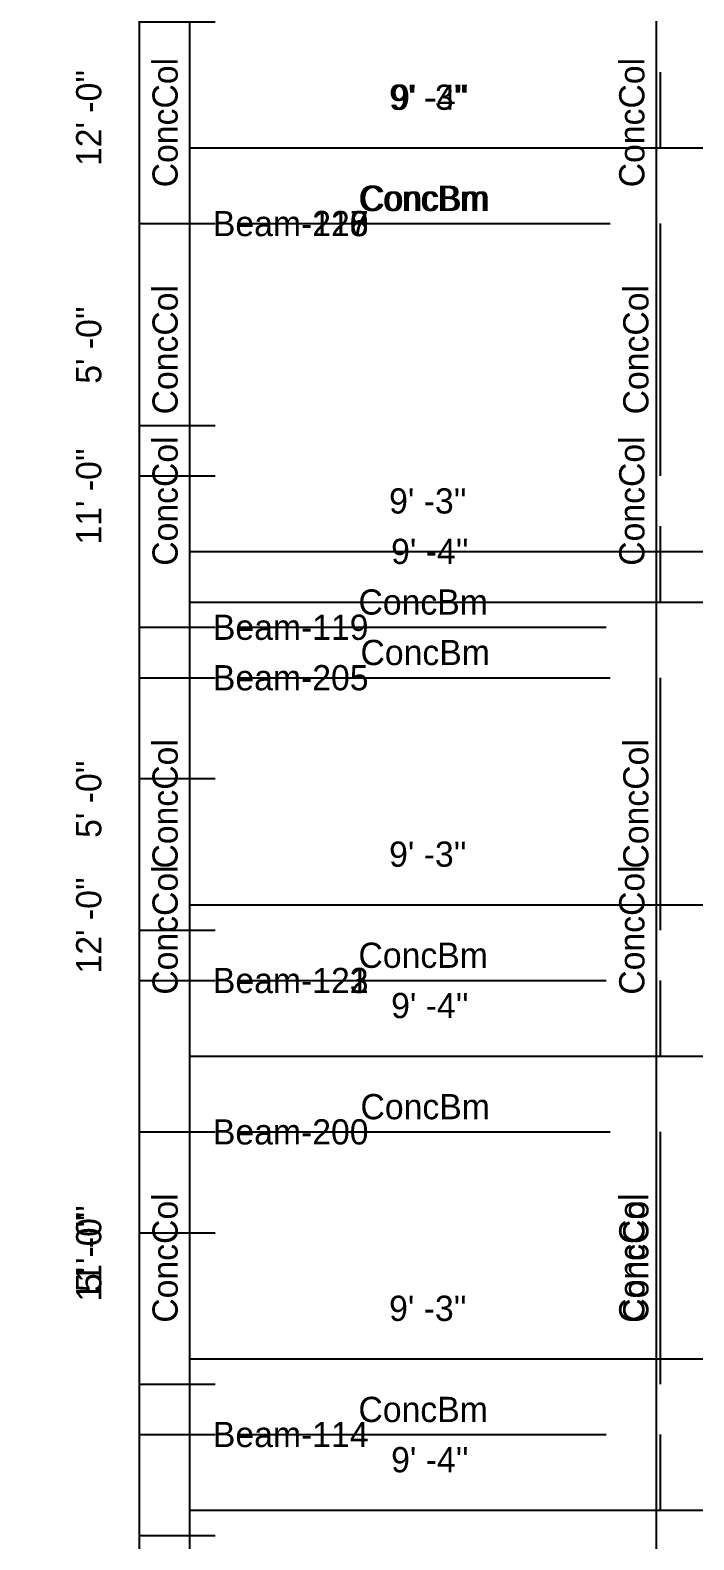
# Model space of a CAD drawing. Extents: x -38 to 2998, y -195 to 11529.
# Drawn here: x -38 to 119.9, y 4007 to 4366 of the extents above; entities that cross this region are included whole.
import ezdxf
from ezdxf.enums import TextEntityAlignment as Align

# ---------------------------------------------------------------- set-up
doc = ezdxf.new("R2010")
doc.units = 0
doc.header["$MEASUREMENT"] = 0
doc.layers.get('0').update_dxf_attribs({"linetype": 'CONTINUOUS'})
for name, color, linetype in [('CENTERLINES', 7, 'CONTINUOUS'), ('DIMENSIONS', 4, 'CONTINUOUS'), ('TEXT', 5, 'CONTINUOUS')]:
    doc.layers.add(name, color=color, linetype=linetype)
doc.dimstyles.get("Standard").update_dxf_attribs({"dimtxt": 0.18, "dimasz": 0.18, "dimexe": 0.18, "dimexo": 0.0625, "dimgap": 0.09, "dimtad": 0, "dimtih": 1, "dimtoh": 1, "dimdec": 4, "dimzin": 0, "dimtxsty": 'STANDARD', "dimcen": 0.09, "dimazin": 3, "dimtfac": 1, "dimtdec": 4, "dimtofl": 0, "dimtmove": 0, "dimatfit": 3, "dimtolj": 1, "dimtzin": 0})

# ---------------------------------------------------------------- blocks, each defined once
blk = doc.blocks.new('*D7857')
at = {"color": 1, "linetype": 'BYBLOCK'}
for points in [[(-8.29, 4028.29), (-7.23, 4027.23), (-16.77, 4036.77), (-15.71, 4035.71)], [(-8.29, 3884.29), (-7.23, 3883.23), (-16.77, 3892.77), (-15.71, 3891.71)]]:
    blk.add_solid(points, dxfattribs=at)
at = {"layer": 'DIMENSIONS', "color": 9, "linetype": 'BYBLOCK'}
for p, q in [((-12, 4032), (6, 4032)), ((-12, 3888), (6, 3888))]:
    blk.add_line(p, q, dxfattribs=at)
at = {"layer": 'DIMENSIONS', "color": 0, "linetype": 'BYBLOCK'}
blk.add_line((-12, 3888), (-12, 4032), dxfattribs=at)
at = {"layer": 'DIMENSIONS', "color": 0, "linetype": 'BYBLOCK', "insert": (-24, 3960), "char_height": 6, "attachment_point": 5, "rotation": 90}
blk.add_mtext("\\A1; 12' -0''", dxfattribs=at)
blk = doc.blocks.new('*D7858')
at = {"color": 1, "linetype": 'BYBLOCK'}
for points in [[(4.77, 4054.77), (3.71, 4053.71), (-3.71, 4046.29), (-4.77, 4045.23)], [(115.77, 4054.77), (114.71, 4053.71), (107.29, 4046.29), (106.23, 4045.23)]]:
    blk.add_solid(points, dxfattribs=at)
at = {"layer": 'DIMENSIONS', "color": 9, "linetype": 'BYBLOCK'}
for p, q in [((0, 4050), (0, 4068)), ((111, 4050), (111, 4068))]:
    blk.add_line(p, q, dxfattribs=at)
at = {"layer": 'DIMENSIONS', "color": 0, "linetype": 'BYBLOCK'}
blk.add_line((0, 4050), (111, 4050), dxfattribs=at)
at = {"layer": 'DIMENSIONS', "color": 0, "linetype": 'BYBLOCK', "insert": (55.5, 4062), "char_height": 6, "attachment_point": 5}
blk.add_mtext("\\A1; 9' -3''", dxfattribs=at)
blk = doc.blocks.new('*D7859')
at = {"color": 1, "linetype": 'BYBLOCK'}
for points in [[(115.77, 4054.77), (114.71, 4053.71), (107.29, 4046.29), (106.23, 4045.23)], [(244.77, 4054.77), (243.71, 4053.71), (236.29, 4046.29), (235.23, 4045.23)]]:
    blk.add_solid(points, dxfattribs=at)
at = {"layer": 'DIMENSIONS', "color": 9, "linetype": 'BYBLOCK'}
for p, q in [((111, 4050), (111, 4068)), ((240, 4050), (240, 4068))]:
    blk.add_line(p, q, dxfattribs=at)
at = {"layer": 'DIMENSIONS', "color": 0, "linetype": 'BYBLOCK'}
blk.add_line((111, 4050), (240, 4050), dxfattribs=at)
at = {"layer": 'DIMENSIONS', "color": 0, "linetype": 'BYBLOCK', "insert": (175.5, 4062), "char_height": 6, "attachment_point": 5}
blk.add_mtext("\\A1; 11' --3''", dxfattribs=at)
blk = doc.blocks.new('*D7861')
at = {"color": 1, "linetype": 'BYBLOCK'}
for points in [[(-8.29, 4220.29), (-7.23, 4219.23), (-16.77, 4228.77), (-15.71, 4227.71)], [(-8.29, 4076.29), (-7.23, 4075.23), (-16.77, 4084.77), (-15.71, 4083.71)]]:
    blk.add_solid(points, dxfattribs=at)
at = {"layer": 'DIMENSIONS', "color": 9, "linetype": 'BYBLOCK'}
for p, q in [((-12, 4224), (6, 4224)), ((-12, 4080), (6, 4080))]:
    blk.add_line(p, q, dxfattribs=at)
at = {"layer": 'DIMENSIONS', "color": 0, "linetype": 'BYBLOCK'}
blk.add_line((-12, 4080), (-12, 4224), dxfattribs=at)
at = {"layer": 'DIMENSIONS', "color": 0, "linetype": 'BYBLOCK', "insert": (-24, 4152), "char_height": 6, "attachment_point": 5, "rotation": 90}
blk.add_mtext("\\A1; 12' -0''", dxfattribs=at)
blk = doc.blocks.new('*D7862')
at = {"color": 1, "linetype": 'BYBLOCK'}
for points in [[(4.77, 4246.77), (3.71, 4245.71), (-3.71, 4238.29), (-4.77, 4237.23)], [(115.77, 4246.77), (114.71, 4245.71), (107.29, 4238.29), (106.23, 4237.23)]]:
    blk.add_solid(points, dxfattribs=at)
at = {"layer": 'DIMENSIONS', "color": 9, "linetype": 'BYBLOCK'}
for p, q in [((0, 4242), (0, 4260)), ((111, 4242), (111, 4260))]:
    blk.add_line(p, q, dxfattribs=at)
at = {"layer": 'DIMENSIONS', "color": 0, "linetype": 'BYBLOCK'}
blk.add_line((0, 4242), (111, 4242), dxfattribs=at)
at = {"layer": 'DIMENSIONS', "color": 0, "linetype": 'BYBLOCK', "insert": (55.5, 4254), "char_height": 6, "attachment_point": 5}
blk.add_mtext("\\A1; 9' -3''", dxfattribs=at)
blk = doc.blocks.new('*D7863')
at = {"color": 1, "linetype": 'BYBLOCK'}
for points in [[(115.77, 4246.77), (114.71, 4245.71), (107.29, 4238.29), (106.23, 4237.23)], [(244.77, 4246.77), (243.71, 4245.71), (236.29, 4238.29), (235.23, 4237.23)]]:
    blk.add_solid(points, dxfattribs=at)
at = {"layer": 'DIMENSIONS', "color": 9, "linetype": 'BYBLOCK'}
for p, q in [((111, 4242), (111, 4260)), ((240, 4242), (240, 4260))]:
    blk.add_line(p, q, dxfattribs=at)
at = {"layer": 'DIMENSIONS', "color": 0, "linetype": 'BYBLOCK'}
blk.add_line((111, 4242), (240, 4242), dxfattribs=at)
at = {"layer": 'DIMENSIONS', "color": 0, "linetype": 'BYBLOCK', "insert": (175.5, 4254), "char_height": 6, "attachment_point": 5}
blk.add_mtext("\\A1; 11' --3''", dxfattribs=at)
blk = doc.blocks.new('*D7865')
at = {"color": 1, "linetype": 'BYBLOCK'}
for points in [[(-8.29, 4412.29), (-7.23, 4411.23), (-16.77, 4420.77), (-15.71, 4419.71)], [(-8.29, 4268.29), (-7.23, 4267.23), (-16.77, 4276.77), (-15.71, 4275.71)]]:
    blk.add_solid(points, dxfattribs=at)
at = {"layer": 'DIMENSIONS', "color": 9, "linetype": 'BYBLOCK'}
for p, q in [((-12, 4416), (6, 4416)), ((-12, 4272), (6, 4272))]:
    blk.add_line(p, q, dxfattribs=at)
at = {"layer": 'DIMENSIONS', "color": 0, "linetype": 'BYBLOCK'}
blk.add_line((-12, 4272), (-12, 4416), dxfattribs=at)
at = {"layer": 'DIMENSIONS', "color": 0, "linetype": 'BYBLOCK', "insert": (-24, 4344), "char_height": 6, "attachment_point": 5, "rotation": 90}
blk.add_mtext("\\A1; 12' -0''", dxfattribs=at)
blk = doc.blocks.new('*D8335')
at = {"color": 1, "linetype": 'BYBLOCK'}
for points in [[(-8.29, 4136.29), (-7.23, 4135.23), (-16.77, 4144.77), (-15.71, 4143.71)], [(-8.29, 4004.29), (-7.23, 4003.23), (-16.77, 4012.77), (-15.71, 4011.71)]]:
    blk.add_solid(points, dxfattribs=at)
at = {"layer": 'DIMENSIONS', "color": 9, "linetype": 'BYBLOCK'}
for p, q in [((-12, 4140), (6, 4140)), ((-12, 4008), (6, 4008))]:
    blk.add_line(p, q, dxfattribs=at)
at = {"layer": 'DIMENSIONS', "color": 0, "linetype": 'BYBLOCK'}
blk.add_line((-12, 4008), (-12, 4140), dxfattribs=at)
at = {"layer": 'DIMENSIONS', "color": 0, "linetype": 'BYBLOCK', "insert": (-24, 4074), "char_height": 6, "attachment_point": 5, "rotation": 90}
blk.add_mtext("\\A1; 11' -0''", dxfattribs=at)
blk = doc.blocks.new('*D8336')
at = {"color": 1, "linetype": 'BYBLOCK'}
for points in [[(4.77, 4162.77), (3.71, 4161.71), (-3.71, 4154.29), (-4.77, 4153.23)], [(115.77, 4162.77), (114.71, 4161.71), (107.29, 4154.29), (106.23, 4153.23)]]:
    blk.add_solid(points, dxfattribs=at)
at = {"layer": 'DIMENSIONS', "color": 9, "linetype": 'BYBLOCK'}
for p, q in [((0, 4158), (0, 4176)), ((111, 4158), (111, 4176))]:
    blk.add_line(p, q, dxfattribs=at)
at = {"layer": 'DIMENSIONS', "color": 0, "linetype": 'BYBLOCK'}
blk.add_line((0, 4158), (111, 4158), dxfattribs=at)
at = {"layer": 'DIMENSIONS', "color": 0, "linetype": 'BYBLOCK', "insert": (55.5, 4170), "char_height": 6, "attachment_point": 5}
blk.add_mtext("\\A1; 9' -3''", dxfattribs=at)
blk = doc.blocks.new('*D8337')
at = {"color": 1, "linetype": 'BYBLOCK'}
for points in [[(115.77, 4162.77), (114.71, 4161.71), (107.29, 4154.29), (106.23, 4153.23)], [(244.77, 4162.77), (243.71, 4161.71), (236.29, 4154.29), (235.23, 4153.23)]]:
    blk.add_solid(points, dxfattribs=at)
at = {"layer": 'DIMENSIONS', "color": 9, "linetype": 'BYBLOCK'}
for p, q in [((111, 4158), (111, 4176)), ((240, 4158), (240, 4176))]:
    blk.add_line(p, q, dxfattribs=at)
at = {"layer": 'DIMENSIONS', "color": 0, "linetype": 'BYBLOCK'}
blk.add_line((111, 4158), (240, 4158), dxfattribs=at)
at = {"layer": 'DIMENSIONS', "color": 0, "linetype": 'BYBLOCK', "insert": (175.5, 4170), "char_height": 6, "attachment_point": 5}
blk.add_mtext("\\A1; 11' --3''", dxfattribs=at)
blk = doc.blocks.new('*D8339')
at = {"color": 1, "linetype": 'BYBLOCK'}
for points in [[(-8.29, 4316.29), (-7.23, 4315.23), (-16.77, 4324.77), (-15.71, 4323.71)], [(-8.29, 4184.29), (-7.23, 4183.23), (-16.77, 4192.77), (-15.71, 4191.71)]]:
    blk.add_solid(points, dxfattribs=at)
at = {"layer": 'DIMENSIONS', "color": 9, "linetype": 'BYBLOCK'}
for p, q in [((-12, 4320), (6, 4320)), ((-12, 4188), (6, 4188))]:
    blk.add_line(p, q, dxfattribs=at)
at = {"layer": 'DIMENSIONS', "color": 0, "linetype": 'BYBLOCK'}
blk.add_line((-12, 4188), (-12, 4320), dxfattribs=at)
at = {"layer": 'DIMENSIONS', "color": 0, "linetype": 'BYBLOCK', "insert": (-24, 4254), "char_height": 6, "attachment_point": 5, "rotation": 90}
blk.add_mtext("\\A1; 11' -0''", dxfattribs=at)
blk = doc.blocks.new('*D8340')
at = {"color": 1, "linetype": 'BYBLOCK'}
for points in [[(4.77, 4342.77), (3.71, 4341.71), (-3.71, 4334.29), (-4.77, 4333.23)], [(115.77, 4342.77), (114.71, 4341.71), (107.29, 4334.29), (106.23, 4333.23)]]:
    blk.add_solid(points, dxfattribs=at)
at = {"layer": 'DIMENSIONS', "color": 9, "linetype": 'BYBLOCK'}
for p, q in [((0, 4338), (0, 4356)), ((111, 4338), (111, 4356))]:
    blk.add_line(p, q, dxfattribs=at)
at = {"layer": 'DIMENSIONS', "color": 0, "linetype": 'BYBLOCK'}
blk.add_line((0, 4338), (111, 4338), dxfattribs=at)
at = {"layer": 'DIMENSIONS', "color": 0, "linetype": 'BYBLOCK', "insert": (55.5, 4350), "char_height": 6, "attachment_point": 5}
blk.add_mtext("\\A1; 9' -3''", dxfattribs=at)
blk = doc.blocks.new('*D8341')
at = {"color": 1, "linetype": 'BYBLOCK'}
for points in [[(115.77, 4342.77), (114.71, 4341.71), (107.29, 4334.29), (106.23, 4333.23)], [(244.77, 4342.77), (243.71, 4341.71), (236.29, 4334.29), (235.23, 4333.23)]]:
    blk.add_solid(points, dxfattribs=at)
at = {"layer": 'DIMENSIONS', "color": 9, "linetype": 'BYBLOCK'}
for p, q in [((111, 4338), (111, 4356)), ((240, 4338), (240, 4356))]:
    blk.add_line(p, q, dxfattribs=at)
at = {"layer": 'DIMENSIONS', "color": 0, "linetype": 'BYBLOCK'}
blk.add_line((111, 4338), (240, 4338), dxfattribs=at)
at = {"layer": 'DIMENSIONS', "color": 0, "linetype": 'BYBLOCK', "insert": (175.5, 4350), "char_height": 6, "attachment_point": 5}
blk.add_mtext("\\A1; 11' --3''", dxfattribs=at)
blk = doc.blocks.new('*D8343')
at = {"color": 1, "linetype": 'BYBLOCK'}
for points in [[(-8.29, 4496.29), (-7.23, 4495.23), (-16.77, 4504.77), (-15.71, 4503.71)], [(-8.29, 4364.29), (-7.23, 4363.23), (-16.77, 4372.77), (-15.71, 4371.71)]]:
    blk.add_solid(points, dxfattribs=at)
at = {"layer": 'DIMENSIONS', "color": 9, "linetype": 'BYBLOCK'}
for p, q in [((-12, 4500), (6, 4500)), ((-12, 4368), (6, 4368))]:
    blk.add_line(p, q, dxfattribs=at)
at = {"layer": 'DIMENSIONS', "color": 0, "linetype": 'BYBLOCK'}
blk.add_line((-12, 4368), (-12, 4500), dxfattribs=at)
at = {"layer": 'DIMENSIONS', "color": 0, "linetype": 'BYBLOCK', "insert": (-24, 4434), "char_height": 6, "attachment_point": 5, "rotation": 90}
blk.add_mtext("\\A1; 11' -0''", dxfattribs=at)
blk = doc.blocks.new('*D8805')
at = {"color": 1, "linetype": 'BYBLOCK'}
for points in [[(-8.29, 4136.29), (-7.23, 4135.23), (-16.77, 4144.77), (-15.71, 4143.71)], [(-8.29, 4004.29), (-7.23, 4003.23), (-16.77, 4012.77), (-15.71, 4011.71)]]:
    blk.add_solid(points, dxfattribs=at)
at = {"layer": 'DIMENSIONS', "color": 9, "linetype": 'BYBLOCK'}
for p, q in [((-12, 4140), (6, 4140)), ((-12, 4008), (6, 4008))]:
    blk.add_line(p, q, dxfattribs=at)
at = {"layer": 'DIMENSIONS', "color": 0, "linetype": 'BYBLOCK'}
blk.add_line((-12, 4008), (-12, 4140), dxfattribs=at)
at = {"layer": 'DIMENSIONS', "color": 0, "linetype": 'BYBLOCK', "insert": (-24, 4074), "char_height": 6, "attachment_point": 5, "rotation": 90}
blk.add_mtext("\\A1; 11' -0''", dxfattribs=at)
blk = doc.blocks.new('*D8806')
at = {"color": 1, "linetype": 'BYBLOCK'}
for points in [[(4.77, 4162.77), (3.71, 4161.71), (-3.71, 4154.29), (-4.77, 4153.23)], [(115.77, 4162.77), (114.71, 4161.71), (107.29, 4154.29), (106.23, 4153.23)]]:
    blk.add_solid(points, dxfattribs=at)
at = {"layer": 'DIMENSIONS', "color": 9, "linetype": 'BYBLOCK'}
for p, q in [((0, 4158), (0, 4176)), ((111, 4158), (111, 4176))]:
    blk.add_line(p, q, dxfattribs=at)
at = {"layer": 'DIMENSIONS', "color": 0, "linetype": 'BYBLOCK'}
blk.add_line((0, 4158), (111, 4158), dxfattribs=at)
at = {"layer": 'DIMENSIONS', "color": 0, "linetype": 'BYBLOCK', "insert": (55.5, 4170), "char_height": 6, "attachment_point": 5}
blk.add_mtext("\\A1; 9' -3''", dxfattribs=at)
blk = doc.blocks.new('*D8807')
at = {"color": 1, "linetype": 'BYBLOCK'}
for points in [[(115.77, 4162.77), (114.71, 4161.71), (107.29, 4154.29), (106.23, 4153.23)], [(244.77, 4162.77), (243.71, 4161.71), (236.29, 4154.29), (235.23, 4153.23)]]:
    blk.add_solid(points, dxfattribs=at)
at = {"layer": 'DIMENSIONS', "color": 9, "linetype": 'BYBLOCK'}
for p, q in [((111, 4158), (111, 4176)), ((240, 4158), (240, 4176))]:
    blk.add_line(p, q, dxfattribs=at)
at = {"layer": 'DIMENSIONS', "color": 0, "linetype": 'BYBLOCK'}
blk.add_line((111, 4158), (240, 4158), dxfattribs=at)
at = {"layer": 'DIMENSIONS', "color": 0, "linetype": 'BYBLOCK', "insert": (175.5, 4170), "char_height": 6, "attachment_point": 5}
blk.add_mtext("\\A1; 11' --3''", dxfattribs=at)
blk = doc.blocks.new('*D8809')
at = {"color": 1, "linetype": 'BYBLOCK'}
for points in [[(-8.29, 4316.29), (-7.23, 4315.23), (-16.77, 4324.77), (-15.71, 4323.71)], [(-8.29, 4184.29), (-7.23, 4183.23), (-16.77, 4192.77), (-15.71, 4191.71)]]:
    blk.add_solid(points, dxfattribs=at)
at = {"layer": 'DIMENSIONS', "color": 9, "linetype": 'BYBLOCK'}
for p, q in [((-12, 4320), (6, 4320)), ((-12, 4188), (6, 4188))]:
    blk.add_line(p, q, dxfattribs=at)
at = {"layer": 'DIMENSIONS', "color": 0, "linetype": 'BYBLOCK'}
blk.add_line((-12, 4188), (-12, 4320), dxfattribs=at)
at = {"layer": 'DIMENSIONS', "color": 0, "linetype": 'BYBLOCK', "insert": (-24, 4254), "char_height": 6, "attachment_point": 5, "rotation": 90}
blk.add_mtext("\\A1; 11' -0''", dxfattribs=at)
blk = doc.blocks.new('*D8810')
at = {"color": 1, "linetype": 'BYBLOCK'}
for points in [[(4.77, 4342.77), (3.71, 4341.71), (-3.71, 4334.29), (-4.77, 4333.23)], [(115.77, 4342.77), (114.71, 4341.71), (107.29, 4334.29), (106.23, 4333.23)]]:
    blk.add_solid(points, dxfattribs=at)
at = {"layer": 'DIMENSIONS', "color": 9, "linetype": 'BYBLOCK'}
for p, q in [((0, 4338), (0, 4356)), ((111, 4338), (111, 4356))]:
    blk.add_line(p, q, dxfattribs=at)
at = {"layer": 'DIMENSIONS', "color": 0, "linetype": 'BYBLOCK'}
blk.add_line((0, 4338), (111, 4338), dxfattribs=at)
at = {"layer": 'DIMENSIONS', "color": 0, "linetype": 'BYBLOCK', "insert": (55.5, 4350), "char_height": 6, "attachment_point": 5}
blk.add_mtext("\\A1; 9' -3''", dxfattribs=at)
blk = doc.blocks.new('*D8811')
at = {"color": 1, "linetype": 'BYBLOCK'}
for points in [[(115.77, 4342.77), (114.71, 4341.71), (107.29, 4334.29), (106.23, 4333.23)], [(244.77, 4342.77), (243.71, 4341.71), (236.29, 4334.29), (235.23, 4333.23)]]:
    blk.add_solid(points, dxfattribs=at)
at = {"layer": 'DIMENSIONS', "color": 9, "linetype": 'BYBLOCK'}
for p, q in [((111, 4338), (111, 4356)), ((240, 4338), (240, 4356))]:
    blk.add_line(p, q, dxfattribs=at)
at = {"layer": 'DIMENSIONS', "color": 0, "linetype": 'BYBLOCK'}
blk.add_line((111, 4338), (240, 4338), dxfattribs=at)
at = {"layer": 'DIMENSIONS', "color": 0, "linetype": 'BYBLOCK', "insert": (175.5, 4350), "char_height": 6, "attachment_point": 5}
blk.add_mtext("\\A1; 11' --3''", dxfattribs=at)
blk = doc.blocks.new('*D8813')
at = {"color": 1, "linetype": 'BYBLOCK'}
for points in [[(-8.29, 4496.29), (-7.23, 4495.23), (-16.77, 4504.77), (-15.71, 4503.71)], [(-8.29, 4364.29), (-7.23, 4363.23), (-16.77, 4372.77), (-15.71, 4371.71)]]:
    blk.add_solid(points, dxfattribs=at)
at = {"layer": 'DIMENSIONS', "color": 9, "linetype": 'BYBLOCK'}
for p, q in [((-12, 4500), (6, 4500)), ((-12, 4368), (6, 4368))]:
    blk.add_line(p, q, dxfattribs=at)
at = {"layer": 'DIMENSIONS', "color": 0, "linetype": 'BYBLOCK'}
blk.add_line((-12, 4368), (-12, 4500), dxfattribs=at)
at = {"layer": 'DIMENSIONS', "color": 0, "linetype": 'BYBLOCK', "insert": (-24, 4434), "char_height": 6, "attachment_point": 5, "rotation": 90}
blk.add_mtext("\\A1; 11' -0''", dxfattribs=at)
blk = doc.blocks.new('*D9275')
at = {"color": 1, "linetype": 'BYBLOCK'}
for points in [[(-8.29, 4136.29), (-7.23, 4135.23), (-16.77, 4144.77), (-15.71, 4143.71)], [(-8.29, 4004.29), (-7.23, 4003.23), (-16.77, 4012.77), (-15.71, 4011.71)]]:
    blk.add_solid(points, dxfattribs=at)
at = {"layer": 'DIMENSIONS', "color": 9, "linetype": 'BYBLOCK'}
for p, q in [((-12, 4140), (6, 4140)), ((-12, 4008), (6, 4008))]:
    blk.add_line(p, q, dxfattribs=at)
at = {"layer": 'DIMENSIONS', "color": 0, "linetype": 'BYBLOCK'}
blk.add_line((-12, 4008), (-12, 4140), dxfattribs=at)
at = {"layer": 'DIMENSIONS', "color": 0, "linetype": 'BYBLOCK', "insert": (-24, 4074), "char_height": 6, "attachment_point": 5, "rotation": 90}
blk.add_mtext("\\A1; 11' -0''", dxfattribs=at)
blk = doc.blocks.new('*D9276')
at = {"color": 1, "linetype": 'BYBLOCK'}
for points in [[(4.77, 4162.77), (3.71, 4161.71), (-3.71, 4154.29), (-4.77, 4153.23)], [(115.77, 4162.77), (114.71, 4161.71), (107.29, 4154.29), (106.23, 4153.23)]]:
    blk.add_solid(points, dxfattribs=at)
at = {"layer": 'DIMENSIONS', "color": 9, "linetype": 'BYBLOCK'}
for p, q in [((0, 4158), (0, 4176)), ((111, 4158), (111, 4176))]:
    blk.add_line(p, q, dxfattribs=at)
at = {"layer": 'DIMENSIONS', "color": 0, "linetype": 'BYBLOCK'}
blk.add_line((0, 4158), (111, 4158), dxfattribs=at)
at = {"layer": 'DIMENSIONS', "color": 0, "linetype": 'BYBLOCK', "insert": (55.5, 4170), "char_height": 6, "attachment_point": 5}
blk.add_mtext("\\A1; 9' -3''", dxfattribs=at)
blk = doc.blocks.new('*D9277')
at = {"color": 1, "linetype": 'BYBLOCK'}
for points in [[(115.77, 4162.77), (114.71, 4161.71), (107.29, 4154.29), (106.23, 4153.23)], [(244.77, 4162.77), (243.71, 4161.71), (236.29, 4154.29), (235.23, 4153.23)]]:
    blk.add_solid(points, dxfattribs=at)
at = {"layer": 'DIMENSIONS', "color": 9, "linetype": 'BYBLOCK'}
for p, q in [((111, 4158), (111, 4176)), ((240, 4158), (240, 4176))]:
    blk.add_line(p, q, dxfattribs=at)
at = {"layer": 'DIMENSIONS', "color": 0, "linetype": 'BYBLOCK'}
blk.add_line((111, 4158), (240, 4158), dxfattribs=at)
at = {"layer": 'DIMENSIONS', "color": 0, "linetype": 'BYBLOCK', "insert": (175.5, 4170), "char_height": 6, "attachment_point": 5}
blk.add_mtext("\\A1; 11' --3''", dxfattribs=at)
blk = doc.blocks.new('*D9279')
at = {"color": 1, "linetype": 'BYBLOCK'}
for points in [[(-8.29, 4316.29), (-7.23, 4315.23), (-16.77, 4324.77), (-15.71, 4323.71)], [(-8.29, 4184.29), (-7.23, 4183.23), (-16.77, 4192.77), (-15.71, 4191.71)]]:
    blk.add_solid(points, dxfattribs=at)
at = {"layer": 'DIMENSIONS', "color": 9, "linetype": 'BYBLOCK'}
for p, q in [((-12, 4320), (6, 4320)), ((-12, 4188), (6, 4188))]:
    blk.add_line(p, q, dxfattribs=at)
at = {"layer": 'DIMENSIONS', "color": 0, "linetype": 'BYBLOCK'}
blk.add_line((-12, 4188), (-12, 4320), dxfattribs=at)
at = {"layer": 'DIMENSIONS', "color": 0, "linetype": 'BYBLOCK', "insert": (-24, 4254), "char_height": 6, "attachment_point": 5, "rotation": 90}
blk.add_mtext("\\A1; 11' -0''", dxfattribs=at)
blk = doc.blocks.new('*D9280')
at = {"color": 1, "linetype": 'BYBLOCK'}
for points in [[(4.77, 4342.77), (3.71, 4341.71), (-3.71, 4334.29), (-4.77, 4333.23)], [(115.77, 4342.77), (114.71, 4341.71), (107.29, 4334.29), (106.23, 4333.23)]]:
    blk.add_solid(points, dxfattribs=at)
at = {"layer": 'DIMENSIONS', "color": 9, "linetype": 'BYBLOCK'}
for p, q in [((0, 4338), (0, 4356)), ((111, 4338), (111, 4356))]:
    blk.add_line(p, q, dxfattribs=at)
at = {"layer": 'DIMENSIONS', "color": 0, "linetype": 'BYBLOCK'}
blk.add_line((0, 4338), (111, 4338), dxfattribs=at)
at = {"layer": 'DIMENSIONS', "color": 0, "linetype": 'BYBLOCK', "insert": (55.5, 4350), "char_height": 6, "attachment_point": 5}
blk.add_mtext("\\A1; 9' -3''", dxfattribs=at)
blk = doc.blocks.new('*D9281')
at = {"color": 1, "linetype": 'BYBLOCK'}
for points in [[(115.77, 4342.77), (114.71, 4341.71), (107.29, 4334.29), (106.23, 4333.23)], [(244.77, 4342.77), (243.71, 4341.71), (236.29, 4334.29), (235.23, 4333.23)]]:
    blk.add_solid(points, dxfattribs=at)
at = {"layer": 'DIMENSIONS', "color": 9, "linetype": 'BYBLOCK'}
for p, q in [((111, 4338), (111, 4356)), ((240, 4338), (240, 4356))]:
    blk.add_line(p, q, dxfattribs=at)
at = {"layer": 'DIMENSIONS', "color": 0, "linetype": 'BYBLOCK'}
blk.add_line((111, 4338), (240, 4338), dxfattribs=at)
at = {"layer": 'DIMENSIONS', "color": 0, "linetype": 'BYBLOCK', "insert": (175.5, 4350), "char_height": 6, "attachment_point": 5}
blk.add_mtext("\\A1; 11' --3''", dxfattribs=at)
blk = doc.blocks.new('*D9283')
at = {"color": 1, "linetype": 'BYBLOCK'}
for points in [[(-8.29, 4496.29), (-7.23, 4495.23), (-16.77, 4504.77), (-15.71, 4503.71)], [(-8.29, 4364.29), (-7.23, 4363.23), (-16.77, 4372.77), (-15.71, 4371.71)]]:
    blk.add_solid(points, dxfattribs=at)
at = {"layer": 'DIMENSIONS', "color": 9, "linetype": 'BYBLOCK'}
for p, q in [((-12, 4500), (6, 4500)), ((-12, 4368), (6, 4368))]:
    blk.add_line(p, q, dxfattribs=at)
at = {"layer": 'DIMENSIONS', "color": 0, "linetype": 'BYBLOCK'}
blk.add_line((-12, 4368), (-12, 4500), dxfattribs=at)
at = {"layer": 'DIMENSIONS', "color": 0, "linetype": 'BYBLOCK', "insert": (-24, 4434), "char_height": 6, "attachment_point": 5, "rotation": 90}
blk.add_mtext("\\A1; 11' -0''", dxfattribs=at)
blk = doc.blocks.new('*D9826')
at = {"color": 1, "linetype": 'BYBLOCK'}
for points in [[(4.77, 4018.77), (3.71, 4017.71), (-3.71, 4010.29), (-4.77, 4009.23)], [(116.73, 4018.77), (115.67, 4017.71), (108.25, 4010.29), (107.19, 4009.23)]]:
    blk.add_solid(points, dxfattribs=at)
at = {"layer": 'DIMENSIONS', "color": 9, "linetype": 'BYBLOCK'}
for p, q in [((0, 4014), (0, 4032)), ((111.96, 4014), (111.96, 4032))]:
    blk.add_line(p, q, dxfattribs=at)
at = {"layer": 'DIMENSIONS', "color": 0, "linetype": 'BYBLOCK'}
blk.add_line((0, 4014), (111.96, 4014), dxfattribs=at)
at = {"layer": 'DIMENSIONS', "color": 0, "linetype": 'BYBLOCK', "insert": (55.98, 4026), "char_height": 6, "attachment_point": 5}
blk.add_mtext("\\A1; 9' -4''", dxfattribs=at)
blk = doc.blocks.new('*D9827')
at = {"color": 1, "linetype": 'BYBLOCK'}
for points in [[(116.73, 4018.77), (115.67, 4017.71), (108.25, 4010.29), (107.19, 4009.23)], [(236.73, 4018.77), (235.67, 4017.71), (228.25, 4010.29), (227.19, 4009.23)]]:
    blk.add_solid(points, dxfattribs=at)
at = {"layer": 'DIMENSIONS', "color": 9, "linetype": 'BYBLOCK'}
for p, q in [((111.96, 4014), (111.96, 4032)), ((231.96, 4014), (231.96, 4032))]:
    blk.add_line(p, q, dxfattribs=at)
at = {"layer": 'DIMENSIONS', "color": 0, "linetype": 'BYBLOCK'}
blk.add_line((111.96, 4014), (231.96, 4014), dxfattribs=at)
at = {"layer": 'DIMENSIONS', "color": 0, "linetype": 'BYBLOCK', "insert": (171.96, 4026), "char_height": 6, "attachment_point": 5}
blk.add_mtext("\\A1; 10' -0''", dxfattribs=at)
blk = doc.blocks.new('*D9829')
at = {"color": 1, "linetype": 'BYBLOCK'}
for points in [[(-8.29, 4100.29), (-7.23, 4099.23), (-16.77, 4108.77), (-15.71, 4107.71)], [(-8.29, 4040.29), (-7.23, 4039.23), (-16.77, 4048.77), (-15.71, 4047.71)]]:
    blk.add_solid(points, dxfattribs=at)
at = {"layer": 'DIMENSIONS', "color": 9, "linetype": 'BYBLOCK'}
for p, q in [((-12, 4104), (6, 4104)), ((-12, 4044), (6, 4044))]:
    blk.add_line(p, q, dxfattribs=at)
at = {"layer": 'DIMENSIONS', "color": 0, "linetype": 'BYBLOCK'}
blk.add_line((-12, 4044), (-12, 4104), dxfattribs=at)
at = {"layer": 'DIMENSIONS', "color": 0, "linetype": 'BYBLOCK', "insert": (-24, 4074), "char_height": 6, "attachment_point": 5, "rotation": 90}
blk.add_mtext("\\A1; 5' -0''", dxfattribs=at)
blk = doc.blocks.new('*D9830')
at = {"color": 1, "linetype": 'BYBLOCK'}
for points in [[(4.77, 4126.77), (3.71, 4125.71), (-3.71, 4118.29), (-4.77, 4117.23)], [(116.73, 4126.77), (115.67, 4125.71), (108.25, 4118.29), (107.19, 4117.23)]]:
    blk.add_solid(points, dxfattribs=at)
at = {"layer": 'DIMENSIONS', "color": 9, "linetype": 'BYBLOCK'}
for p, q in [((0, 4122), (0, 4140)), ((111.96, 4122), (111.96, 4140))]:
    blk.add_line(p, q, dxfattribs=at)
at = {"layer": 'DIMENSIONS', "color": 0, "linetype": 'BYBLOCK'}
blk.add_line((0, 4122), (111.96, 4122), dxfattribs=at)
at = {"layer": 'DIMENSIONS', "color": 0, "linetype": 'BYBLOCK', "insert": (55.98, 4134), "char_height": 6, "attachment_point": 5}
blk.add_mtext("\\A1; 9' -4''", dxfattribs=at)
blk = doc.blocks.new('*D9831')
at = {"color": 1, "linetype": 'BYBLOCK'}
for points in [[(116.73, 4126.77), (115.67, 4125.71), (108.25, 4118.29), (107.19, 4117.23)], [(236.73, 4126.77), (235.67, 4125.71), (228.25, 4118.29), (227.19, 4117.23)]]:
    blk.add_solid(points, dxfattribs=at)
at = {"layer": 'DIMENSIONS', "color": 9, "linetype": 'BYBLOCK'}
for p, q in [((111.96, 4122), (111.96, 4140)), ((231.96, 4122), (231.96, 4140))]:
    blk.add_line(p, q, dxfattribs=at)
at = {"layer": 'DIMENSIONS', "color": 0, "linetype": 'BYBLOCK'}
blk.add_line((111.96, 4122), (231.96, 4122), dxfattribs=at)
at = {"layer": 'DIMENSIONS', "color": 0, "linetype": 'BYBLOCK', "insert": (171.96, 4134), "char_height": 6, "attachment_point": 5}
blk.add_mtext("\\A1; 10' -0''", dxfattribs=at)
blk = doc.blocks.new('*D9833')
at = {"color": 1, "linetype": 'BYBLOCK'}
for points in [[(-8.29, 4208.29), (-7.23, 4207.23), (-16.77, 4216.77), (-15.71, 4215.71)], [(-8.29, 4148.29), (-7.23, 4147.23), (-16.77, 4156.77), (-15.71, 4155.71)]]:
    blk.add_solid(points, dxfattribs=at)
at = {"layer": 'DIMENSIONS', "color": 9, "linetype": 'BYBLOCK'}
for p, q in [((-12, 4212), (6, 4212)), ((-12, 4152), (6, 4152))]:
    blk.add_line(p, q, dxfattribs=at)
at = {"layer": 'DIMENSIONS', "color": 0, "linetype": 'BYBLOCK'}
blk.add_line((-12, 4152), (-12, 4212), dxfattribs=at)
at = {"layer": 'DIMENSIONS', "color": 0, "linetype": 'BYBLOCK', "insert": (-24, 4182), "char_height": 6, "attachment_point": 5, "rotation": 90}
blk.add_mtext("\\A1; 5' -0''", dxfattribs=at)
blk = doc.blocks.new('*D9834')
at = {"color": 1, "linetype": 'BYBLOCK'}
for points in [[(4.77, 4234.77), (3.71, 4233.71), (-3.71, 4226.29), (-4.77, 4225.23)], [(116.73, 4234.77), (115.67, 4233.71), (108.25, 4226.29), (107.19, 4225.23)]]:
    blk.add_solid(points, dxfattribs=at)
at = {"layer": 'DIMENSIONS', "color": 9, "linetype": 'BYBLOCK'}
for p, q in [((0, 4230), (0, 4248)), ((111.96, 4230), (111.96, 4248))]:
    blk.add_line(p, q, dxfattribs=at)
at = {"layer": 'DIMENSIONS', "color": 0, "linetype": 'BYBLOCK'}
blk.add_line((0, 4230), (111.96, 4230), dxfattribs=at)
at = {"layer": 'DIMENSIONS', "color": 0, "linetype": 'BYBLOCK', "insert": (55.98, 4242), "char_height": 6, "attachment_point": 5}
blk.add_mtext("\\A1; 9' -4''", dxfattribs=at)
blk = doc.blocks.new('*D9835')
at = {"color": 1, "linetype": 'BYBLOCK'}
for points in [[(116.73, 4234.77), (115.67, 4233.71), (108.25, 4226.29), (107.19, 4225.23)], [(236.73, 4234.77), (235.67, 4233.71), (228.25, 4226.29), (227.19, 4225.23)]]:
    blk.add_solid(points, dxfattribs=at)
at = {"layer": 'DIMENSIONS', "color": 9, "linetype": 'BYBLOCK'}
for p, q in [((111.96, 4230), (111.96, 4248)), ((231.96, 4230), (231.96, 4248))]:
    blk.add_line(p, q, dxfattribs=at)
at = {"layer": 'DIMENSIONS', "color": 0, "linetype": 'BYBLOCK'}
blk.add_line((111.96, 4230), (231.96, 4230), dxfattribs=at)
at = {"layer": 'DIMENSIONS', "color": 0, "linetype": 'BYBLOCK', "insert": (171.96, 4242), "char_height": 6, "attachment_point": 5}
blk.add_mtext("\\A1; 10' -0''", dxfattribs=at)
blk = doc.blocks.new('*D9837')
at = {"color": 1, "linetype": 'BYBLOCK'}
for points in [[(-8.29, 4316.29), (-7.23, 4315.23), (-16.77, 4324.77), (-15.71, 4323.71)], [(-8.29, 4256.29), (-7.23, 4255.23), (-16.77, 4264.77), (-15.71, 4263.71)]]:
    blk.add_solid(points, dxfattribs=at)
at = {"layer": 'DIMENSIONS', "color": 9, "linetype": 'BYBLOCK'}
for p, q in [((-12, 4320), (6, 4320)), ((-12, 4260), (6, 4260))]:
    blk.add_line(p, q, dxfattribs=at)
at = {"layer": 'DIMENSIONS', "color": 0, "linetype": 'BYBLOCK'}
blk.add_line((-12, 4260), (-12, 4320), dxfattribs=at)
at = {"layer": 'DIMENSIONS', "color": 0, "linetype": 'BYBLOCK', "insert": (-24, 4290), "char_height": 6, "attachment_point": 5, "rotation": 90}
blk.add_mtext("\\A1; 5' -0''", dxfattribs=at)
blk = doc.blocks.new('*D9838')
at = {"color": 1, "linetype": 'BYBLOCK'}
for points in [[(4.77, 4342.77), (3.71, 4341.71), (-3.71, 4334.29), (-4.77, 4333.23)], [(116.73, 4342.77), (115.67, 4341.71), (108.25, 4334.29), (107.19, 4333.23)]]:
    blk.add_solid(points, dxfattribs=at)
at = {"layer": 'DIMENSIONS', "color": 9, "linetype": 'BYBLOCK'}
for p, q in [((0, 4338), (0, 4356)), ((111.96, 4338), (111.96, 4356))]:
    blk.add_line(p, q, dxfattribs=at)
at = {"layer": 'DIMENSIONS', "color": 0, "linetype": 'BYBLOCK'}
blk.add_line((0, 4338), (111.96, 4338), dxfattribs=at)
at = {"layer": 'DIMENSIONS', "color": 0, "linetype": 'BYBLOCK', "insert": (55.98, 4350), "char_height": 6, "attachment_point": 5}
blk.add_mtext("\\A1; 9' -4''", dxfattribs=at)
blk = doc.blocks.new('*D9839')
at = {"color": 1, "linetype": 'BYBLOCK'}
for points in [[(116.73, 4342.77), (115.67, 4341.71), (108.25, 4334.29), (107.19, 4333.23)], [(236.73, 4342.77), (235.67, 4341.71), (228.25, 4334.29), (227.19, 4333.23)]]:
    blk.add_solid(points, dxfattribs=at)
at = {"layer": 'DIMENSIONS', "color": 9, "linetype": 'BYBLOCK'}
for p, q in [((111.96, 4338), (111.96, 4356)), ((231.96, 4338), (231.96, 4356))]:
    blk.add_line(p, q, dxfattribs=at)
at = {"layer": 'DIMENSIONS', "color": 0, "linetype": 'BYBLOCK'}
blk.add_line((111.96, 4338), (231.96, 4338), dxfattribs=at)
at = {"layer": 'DIMENSIONS', "color": 0, "linetype": 'BYBLOCK', "insert": (171.96, 4350), "char_height": 6, "attachment_point": 5}
blk.add_mtext("\\A1; 10' -0''", dxfattribs=at)
blk = doc.blocks.new('*D9841')
at = {"color": 1, "linetype": 'BYBLOCK'}
for points in [[(-8.29, 4424.29), (-7.23, 4423.23), (-16.77, 4432.77), (-15.71, 4431.71)], [(-8.29, 4364.29), (-7.23, 4363.23), (-16.77, 4372.77), (-15.71, 4371.71)]]:
    blk.add_solid(points, dxfattribs=at)
at = {"layer": 'DIMENSIONS', "color": 9, "linetype": 'BYBLOCK'}
for p, q in [((-12, 4428), (6, 4428)), ((-12, 4368), (6, 4368))]:
    blk.add_line(p, q, dxfattribs=at)
at = {"layer": 'DIMENSIONS', "color": 0, "linetype": 'BYBLOCK'}
blk.add_line((-12, 4368), (-12, 4428), dxfattribs=at)
at = {"layer": 'DIMENSIONS', "color": 0, "linetype": 'BYBLOCK', "insert": (-24, 4398), "char_height": 6, "attachment_point": 5, "rotation": 90}
blk.add_mtext("\\A1; 5' -0''", dxfattribs=at)

msp = doc.modelspace()

# ---------------------------------------------------------------- linework, layer by layer
at = {"layer": 'CENTERLINES', "color": 0, "linetype": 'CONTINUOUS'}
for p, q in [((0, 4272), (0, 4416)), ((111, 4272), (111, 4416)), ((0, 4188), (0, 4320)), ((0, 4188), (0, 4320)), ((0, 4188), (0, 4320)), ((0, 4260), (0, 4320)), ((12, 4320), (99, 4320)), ((12, 4320), (99, 4320)), ((12, 4320), (99, 4320)), ((12, 4320), (99.96, 4320)), ((111, 4188), (111, 4320)), ((111, 4188), (111, 4320)), ((111, 4188), (111, 4320)), ((111.96, 4260), (111.96, 4320)), ((0, 4080), (0, 4224)), ((12, 4224), (99, 4224)), ((111, 4080), (111, 4224)), ((0, 4152), (0, 4212)), ((12, 4212), (99.96, 4212)), ((111.96, 4152), (111.96, 4212)), ((0, 4008), (0, 4140)), ((0, 4008), (0, 4140)), ((0, 4008), (0, 4140)), ((12, 4140), (99, 4140)), ((12, 4140), (99, 4140)), ((12, 4140), (99, 4140)), ((111, 4008), (111, 4140)), ((111, 4008), (111, 4140)), ((111, 4008), (111, 4140)), ((0, 4044), (0, 4104)), ((12, 4104), (99.96, 4104)), ((111.96, 4044), (111.96, 4104)), ((0, 3888), (0, 4032)), ((12, 4032), (99, 4032)), ((111, 3888), (111, 4032))]:
    msp.add_line(p, q, dxfattribs=at)

# ---------------------------------------------------------------- texts
at = {"layer": 'TEXT', "color": 0}
for p in [(-6, 4344), (105, 4344), (-6, 4290), (105.96, 4290), (-6, 4254), (-6, 4254), (-6, 4254), (105, 4254), (105, 4254), (105, 4254), (-6, 4182), (105.96, 4182), (-6, 4152), (105, 4152), (-6, 4074), (-6, 4074), (-6, 4074), (-6, 4074), (105, 4074), (105, 4074), (105, 4074), (105.96, 4074)]:
    msp.add_text('ConcCol', height=6, rotation=90, dxfattribs=at).set_placement(p, align=Align.MIDDLE)
for s, p in [('ConcBm', (55.5, 4326)), ('ConcBm', (55.5, 4326)), ('ConcBm', (55.5, 4326)), ('ConcBm', (55.98, 4326)), ('Beam-128', (24, 4320)), ('Beam-127', (24, 4320)), ('Beam-126', (24, 4320)), ('Beam-210', (24, 4320)), ('ConcBm', (55.5, 4230)), ('Beam-119', (24, 4224)), ('ConcBm', (55.98, 4218)), ('Beam-205', (24, 4212)), ('ConcBm', (55.5, 4146)), ('ConcBm', (55.5, 4146)), ('ConcBm', (55.5, 4146)), ('Beam-123', (24, 4140)), ('Beam-122', (24, 4140)), ('Beam-121', (24, 4140)), ('ConcBm', (55.98, 4110)), ('Beam-200', (24, 4104)), ('ConcBm', (55.5, 4038)), ('Beam-114', (24, 4032))]:
    msp.add_text(s, height=6, dxfattribs=at).set_placement(p, align=Align.MIDDLE)

# ---------------------------------------------------------------- dimensions: what is measured, and where the dimension line sits
at = {"layer": 'DIMENSIONS'}
for base, p1, p2, picture, middle in [((-12, 4500), (-24, 4368), (-24, 4500), '*D8343', (-24, 4434)), ((-12, 4500), (-24, 4368), (-24, 4500), '*D8813', (-24, 4434)), ((-12, 4500), (-24, 4368), (-24, 4500), '*D9283', (-24, 4434)), ((-12, 4428), (-24, 4368), (-24, 4428), '*D9841', (-24, 4398)), ((-12, 4416), (-24, 4272), (-24, 4416), '*D7865', (-24, 4344)), ((111, 4338), (0, 4326), (111, 4326), '*D8340', (55.5, 4326)), ((111, 4338), (0, 4326), (111, 4326), '*D8810', (55.5, 4326)), ((111, 4338), (0, 4326), (111, 4326), '*D9280', (55.5, 4326)), ((111.96, 4338), (0, 4326), (111.96, 4326), '*D9838', (55.98, 4326)), ((240, 4338), (111, 4326), (240, 4326), '*D8341', (175.5, 4326)), ((240, 4338), (111, 4326), (240, 4326), '*D8811', (175.5, 4326)), ((240, 4338), (111, 4326), (240, 4326), '*D9281', (175.5, 4326)), ((231.96, 4338), (111.96, 4326), (231.96, 4326), '*D9839', (171.96, 4326)), ((-12, 4320), (-24, 4188), (-24, 4320), '*D8339', (-24, 4254)), ((-12, 4320), (-24, 4188), (-24, 4320), '*D8809', (-24, 4254)), ((-12, 4320), (-24, 4188), (-24, 4320), '*D9279', (-24, 4254)), ((-12, 4320), (-24, 4260), (-24, 4320), '*D9837', (-24, 4290)), ((111, 4242), (0, 4230), (111, 4230), '*D7862', (55.5, 4230)), ((240, 4242), (111, 4230), (240, 4230), '*D7863', (175.5, 4230)), ((111.96, 4230), (0, 4218), (111.96, 4218), '*D9834', (55.98, 4218)), ((231.96, 4230), (111.96, 4218), (231.96, 4218), '*D9835', (171.96, 4218)), ((-12, 4224), (-24, 4080), (-24, 4224), '*D7861', (-24, 4152)), ((-12, 4212), (-24, 4152), (-24, 4212), '*D9833', (-24, 4182)), ((111, 4158), (0, 4146), (111, 4146), '*D8336', (55.5, 4146)), ((111, 4158), (0, 4146), (111, 4146), '*D8806', (55.5, 4146)), ((111, 4158), (0, 4146), (111, 4146), '*D9276', (55.5, 4146)), ((240, 4158), (111, 4146), (240, 4146), '*D8337', (175.5, 4146)), ((240, 4158), (111, 4146), (240, 4146), '*D8807', (175.5, 4146)), ((240, 4158), (111, 4146), (240, 4146), '*D9277', (175.5, 4146)), ((111.96, 4122), (0, 4110), (111.96, 4110), '*D9830', (55.98, 4110)), ((231.96, 4122), (111.96, 4110), (231.96, 4110), '*D9831', (171.96, 4110)), ((-12, 4140), (-24, 4008), (-24, 4140), '*D8335', (-24, 4074)), ((-12, 4140), (-24, 4008), (-24, 4140), '*D8805', (-24, 4074)), ((-12, 4140), (-24, 4008), (-24, 4140), '*D9275', (-24, 4074)), ((-12, 4104), (-24, 4044), (-24, 4104), '*D9829', (-24, 4074)), ((111, 4050), (0, 4038), (111, 4038), '*D7858', (55.5, 4038)), ((240, 4050), (111, 4038), (240, 4038), '*D7859', (175.5, 4038)), ((111.96, 4014), (0, 4002), (111.96, 4002), '*D9826', (55.98, 4002)), ((231.96, 4014), (111.96, 4002), (231.96, 4002), '*D9827', (171.96, 4002)), ((-12, 4032), (-24, 3888), (-24, 4032), '*D7857', (-24, 3960))]:
    dim = msp.add_linear_dim(base=base, p1=p1, p2=p2, dimstyle='STANDARD', dxfattribs=at)
    dim.commit()
    dim.dimension.update_dxf_attribs({"geometry": picture, "text_midpoint": middle})

doc.saveas('drawing.dxf')
